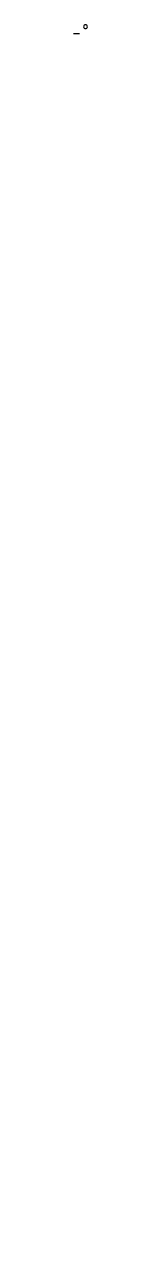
# Model space of a CAD drawing. Header units: millimetres. Extents: x 23467 to 23644, y 0 to 15752.
import ezdxf

# ---------------------------------------------------------------- set-up
doc = ezdxf.new("R2010")
doc.units = ezdxf.units.MM
doc.header["$MEASUREMENT"] = 0

# ---------------------------------------------------------------- blocks, each defined once
blk = doc.blocks.new('A$C73c4c90a')
at = {"linetype": 'Continuous', "extrusion": (0.642788, -0.766044, -5.56077e-17)}
h = blk.add_hatch(color=8, dxfattribs=at)
edge = h.paths.add_edge_path()
edge.add_ellipse((-10063, -15727), major_axis=(32.6, 0), ratio=0.766044, start_angle=0, end_angle=360, ccw=False)
blk.add_ellipse((-38, -15610, -15727), major_axis=(25, 21), ratio=0.766044, start_param=3.141593, end_param=9.424778, dxfattribs=at)

msp = doc.modelspace()

# ---------------------------------------------------------------- linework, layer by layer
at = {"extrusion": (0, -1, 0)}
for p, q in [((23467, 15640, -2), (23543, 15640, 62)), ((23505, 15640), (23505, 15640, 30))]:
    msp.add_line(p, q, dxfattribs=at)

# ---------------------------------------------------------------- block references
msp.add_blockref('A$C73c4c90a', (23657, 15643), dxfattribs=at)

doc.saveas('drawing.dxf')
